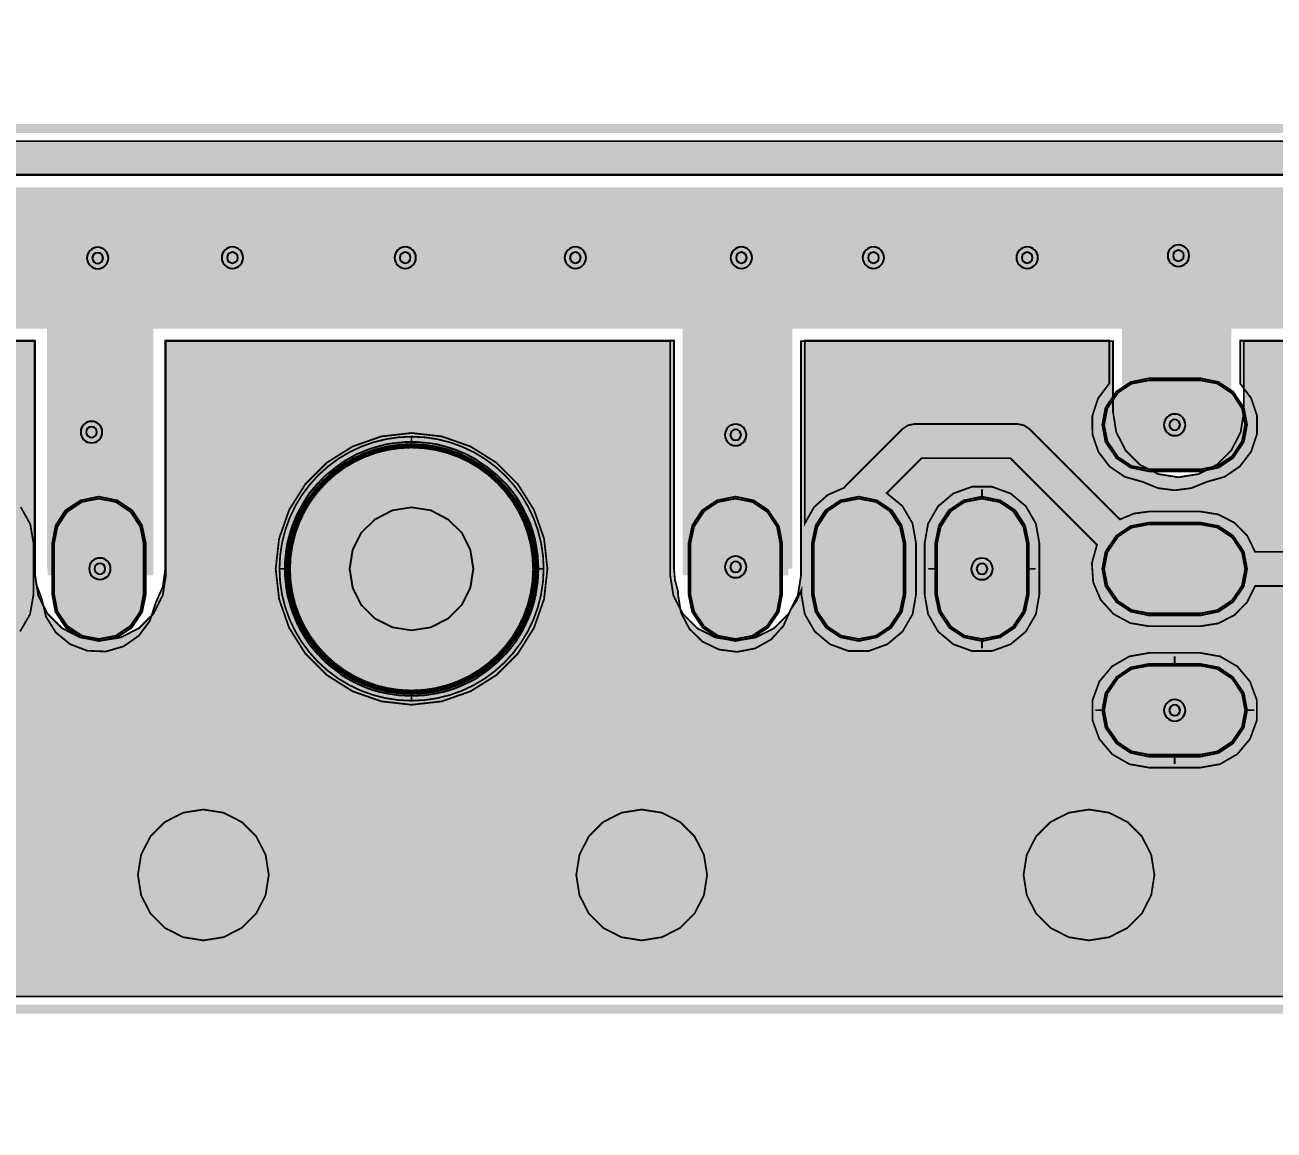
# Model space of a CAD drawing. Header units: millimetres. Extents: x -3 to 303, y -3 to 28.
# Drawn here: x 64.02 to 99.49, y -3.43 to 27.94 of the extents above; entities that cross this region are included whole.
import ezdxf

# ---------------------------------------------------------------- set-up
doc = ezdxf.new("R2010")
doc.units = ezdxf.units.MM
doc.header["$MEASUREMENT"] = 0
for name, color, linetype, true_color in [('Board-Outline-Layer', 7, 'Continuous', 0xff00ff), ('Bottom-Layer', 7, 'Continuous', 0x0000ff), ('Bottom-Paste-Mask-Layer', 7, 'Continuous', 0x800000), ('Bottom-Solder-Mask-Layer', 7, 'Continuous', 0xaa00ff), ('Document-Layer', 7, 'Continuous', 0xffffff), ('Hole-Layer', 7, 'Continuous', 0x222222), ('Mechanical-Layer', 7, 'Continuous', 0xf022f0), ('Multi-Layer', 7, 'Continuous', 0xc0c0c0), ('Top-Layer', 7, 'Continuous', 0xff0000), ('Top-Paste-Mask-Layer', 7, 'Continuous', 0x808080), ('Top-Solder-Mask-Layer', 7, 'Continuous', 0x800080)]:
    doc.layers.add(name, color=color, linetype=linetype, true_color=true_color)

msp = doc.modelspace()

# ---------------------------------------------------------------- hatches: boundary and pattern name
at = {"layer": 'Bottom-Layer'}
for points in [[(299.642, 24.642), (299.642, 17.719), (299.417, 18.168), (299.102, 18.558), (294.668, 22.993), (294.179, 23.367), (293.611, 23.603), (293, 23.683), (8.025, 23.683), (7.415, 23.603), (6.846, 23.367), (6.358, 22.993), (1.67, 18.304), (1.268, 17.767), (1.033, 17.138), (0.985, 16.469), (1.128, 15.813), (1.449, 15.224), (1.924, 14.749), (2.513, 14.428), (3.169, 14.285), (3.838, 14.333), (4.467, 14.567), (5.005, 14.97), (9.002, 18.967), (14.144, 18.967), (14.144, 12.319), (14.235, 11.745), (14.499, 11.227), (14.91, 10.816), (15.428, 10.552), (16.002, 10.461), (16.576, 10.552), (17.094, 10.816), (17.505, 11.227), (17.769, 11.745), (17.86, 12.319), (17.86, 18.967), (32.178, 18.967), (32.178, 12.319), (32.269, 11.745), (32.533, 11.227), (32.944, 10.816), (33.462, 10.552), (34.036, 10.461), (34.61, 10.552), (35.128, 10.816), (35.539, 11.227), (35.803, 11.745), (35.894, 12.319), (35.894, 18.967), (64.309, 18.967), (64.309, 12.319), (64.4, 11.745), (64.664, 11.227), (65.075, 10.816), (65.593, 10.552), (66.167, 10.461), (66.741, 10.552), (67.259, 10.816), (67.67, 11.227), (67.934, 11.745), (68.025, 12.319), (68.025, 18.967), (82.343, 18.967), (82.343, 12.319), (82.434, 11.745), (82.698, 11.227), (83.109, 10.816), (83.627, 10.552), (84.201, 10.461), (84.775, 10.552), (85.293, 10.816), (85.704, 11.227), (85.968, 11.745), (86.059, 12.319), (86.059, 18.967), (94.916, 18.967), (94.916, 16.96), (95.007, 16.386), (95.271, 15.868), (95.682, 15.457), (96.2, 15.193), (96.774, 15.102), (97.348, 15.193), (97.866, 15.457), (98.277, 15.868), (98.541, 16.386), (98.632, 16.96), (98.632, 18.967), (101.647, 18.967), (101.647, 16.96), (101.738, 16.386), (102.002, 15.868), (102.413, 15.457), (102.931, 15.193), (103.505, 15.102), (104.079, 15.193), (104.597, 15.457), (105.008, 15.868), (105.272, 16.386), (105.363, 16.96), (105.363, 18.967), (114.347, 18.967), (114.347, 12.319), (114.438, 11.745), (114.702, 11.227), (115.113, 10.816), (115.631, 10.552), (116.205, 10.461), (116.779, 10.552), (117.297, 10.816), (117.709, 11.227), (117.972, 11.745), (118.063, 12.319), (118.063, 18.967), (132.381, 18.967), (132.381, 12.319), (132.472, 11.745), (132.736, 11.227), (133.147, 10.816), (133.665, 10.552), (134.239, 10.461), (134.813, 10.552), (135.331, 10.816), (135.743, 11.227), (136.006, 11.745), (136.097, 12.319), (136.097, 18.967), (164.639, 18.967), (164.639, 12.319), (164.73, 11.745), (164.994, 11.227), (165.405, 10.816), (165.923, 10.552), (166.497, 10.461), (167.072, 10.552), (167.59, 10.816), (168.001, 11.227), (168.265, 11.745), (168.355, 12.319), (168.355, 18.967), (182.038, 18.967), (182.038, 12.319), (182.129, 11.745), (182.393, 11.227), (182.804, 10.816), (183.322, 10.552), (183.896, 10.461), (184.471, 10.552), (184.989, 10.816), (185.4, 11.227), (185.664, 11.745), (185.755, 12.319), (185.755, 18.967), (194.865, 18.967), (194.865, 16.833), (194.956, 16.259), (195.22, 15.741), (195.631, 15.33), (196.149, 15.066), (196.723, 14.975), (197.298, 15.066), (197.816, 15.33), (198.227, 15.741), (198.491, 16.259), (198.582, 16.833), (198.582, 18.967), (201.596, 18.967), (201.596, 16.891), (201.687, 16.317), (201.951, 15.799), (202.362, 15.388), (202.88, 15.124), (203.454, 15.033), (204.029, 15.124), (204.547, 15.388), (204.958, 15.799), (205.222, 16.317), (205.313, 16.891), (205.313, 18.967), (214.55, 18.967), (214.55, 12.319), (214.641, 11.745), (214.905, 11.227), (215.316, 10.816), (215.834, 10.552), (216.408, 10.461), (216.983, 10.552), (217.501, 10.816), (217.912, 11.227), (218.176, 11.745), (218.267, 12.319), (218.267, 18.967), (231.949, 18.967), (231.949, 12.319), (232.04, 11.745), (232.304, 11.227), (232.715, 10.816), (233.233, 10.552), (233.807, 10.461), (234.382, 10.552), (234.9, 10.816), (235.311, 11.227), (235.575, 11.745), (235.666, 12.319), (235.666, 18.967), (264.461, 18.967), (264.461, 12.319), (264.552, 11.745), (264.816, 11.227), (265.227, 10.816), (265.745, 10.552), (266.32, 10.461), (266.894, 10.552), (267.412, 10.816), (267.823, 11.227), (268.087, 11.745), (268.178, 12.319), (268.178, 18.967), (281.86, 18.967), (281.86, 12.319), (281.951, 11.745), (282.215, 11.227), (282.626, 10.816), (283.144, 10.552), (283.719, 10.461), (284.293, 10.552), (284.811, 10.816), (285.222, 11.227), (285.486, 11.745), (285.577, 12.319), (285.577, 18.967), (292.024, 18.967), (295.767, 15.224), (296.304, 14.822), (296.932, 14.587), (297.601, 14.539), (298.256, 14.681), (298.845, 15.001), (299.32, 15.475), (299.642, 16.063), (299.642, 0.358), (0.358, 0.358), (0.358, 24.642)], [(71.142, 12.5), (71.239, 11.642), (71.524, 10.826), (71.984, 10.095), (72.595, 9.484), (73.326, 9.024), (74.142, 8.739), (75, 8.642), (75.859, 8.739), (76.674, 9.024), (77.406, 9.484), (78.017, 10.095), (78.476, 10.826), (78.762, 11.642), (78.858, 12.5), (78.762, 13.359), (78.476, 14.174), (78.017, 14.906), (77.406, 15.516), (76.674, 15.976), (75.859, 16.261), (75, 16.358), (74.142, 16.261), (73.326, 15.976), (72.595, 15.516), (71.984, 14.906), (71.524, 14.174), (71.239, 13.359)], [(71.5, 12.5, 1), (78.5, 12.5, 1)], [(67.23, 3.81), (67.321, 3.236), (67.585, 2.718), (67.996, 2.307), (68.514, 2.043), (69.088, 1.952), (69.662, 2.043), (70.18, 2.307), (70.591, 2.718), (70.855, 3.236), (70.946, 3.81), (70.855, 4.384), (70.591, 4.902), (70.18, 5.313), (69.662, 5.577), (69.088, 5.668), (68.514, 5.577), (67.996, 5.313), (67.585, 4.902), (67.321, 4.384)], [(79.676, 3.81), (79.767, 3.236), (80.031, 2.718), (80.442, 2.307), (80.96, 2.043), (81.534, 1.952), (82.108, 2.043), (82.626, 2.307), (83.037, 2.718), (83.301, 3.236), (83.392, 3.81), (83.301, 4.384), (83.037, 4.902), (82.626, 5.313), (82.108, 5.577), (81.534, 5.668), (80.96, 5.577), (80.442, 5.313), (80.031, 4.902), (79.767, 4.384)], [(92.376, 3.81), (92.467, 3.236), (92.731, 2.718), (93.142, 2.307), (93.66, 2.043), (94.234, 1.952), (94.808, 2.043), (95.326, 2.307), (95.737, 2.718), (96.001, 3.236), (96.092, 3.81), (96.001, 4.384), (95.737, 4.902), (95.326, 5.313), (94.808, 5.577), (94.234, 5.668), (93.66, 5.577), (93.142, 5.313), (92.731, 4.902), (92.467, 4.384)]]:
    msp.add_hatch(color=256, dxfattribs=at).paths.add_polyline_path(points)
at = {"layer": 'Bottom-Paste-Mask-Layer'}
msp.add_hatch(color=256, dxfattribs=at).paths.add_polyline_path([(71.5, 12.5, 1), (78.5, 12.5, 1)])
at = {"layer": 'Bottom-Solder-Mask-Layer'}
msp.add_hatch(color=256, dxfattribs=at).paths.add_polyline_path([(71.399, 12.5, 1), (78.602, 12.5, 1)])
at = {"layer": 'Hole-Layer'}
msp.add_hatch(color=256, dxfattribs=at).paths.add_polyline_path([(74.998, 10.75), (74.457, 10.836), (73.969, 11.084), (73.582, 11.471), (73.333, 11.959), (73.248, 12.5), (73.333, 13.041), (73.582, 13.529), (73.969, 13.916), (74.457, 14.164), (74.998, 14.25), (75.003, 14.25), (75.543, 14.164), (76.031, 13.916), (76.418, 13.529), (76.667, 13.041), (76.753, 12.5), (76.667, 11.959), (76.418, 11.471), (76.031, 11.084), (75.543, 10.836), (75.003, 10.75)])
at = {"layer": 'Multi-Layer'}
for points in [[(71.5, 12.5, 1), (78.5, 12.5, 1)], [(71.5, 12.5, 1), (78.5, 12.5, 1)], [(71.5, 12.5, 1), (78.5, 12.5, 1)], [(67.588, 3.81, 1), (70.588, 3.81, 1)], [(80.034, 3.81, 1), (83.034, 3.81, 1)], [(92.734, 3.81, 1), (95.734, 3.81, 1)]]:
    msp.add_hatch(color=256, dxfattribs=at).paths.add_polyline_path(points)
at = {"layer": 'Top-Layer'}
for points in [[(299.642, 12.183), (299.642, 8.557), (299.442, 9.077), (299.079, 9.498), (298.594, 9.773), (298.045, 9.868), (296.585, 9.868), (296.029, 9.77), (295.539, 9.487), (295.175, 9.054), (294.982, 8.523), (294.982, 7.957), (295.175, 7.426), (295.539, 6.993), (296.029, 6.71), (296.585, 6.612), (298.045, 6.612), (298.594, 6.707), (299.079, 6.982), (299.442, 7.403), (299.642, 7.923), (299.642, 0.358), (0.358, 0.358), (0.358, 24.642), (299.642, 24.642), (299.642, 17.147), (299.514, 17.618), (299.291, 18.053), (298.983, 18.433), (294.412, 23.004), (293.924, 23.378), (293.355, 23.614), (292.744, 23.694), (8.016, 23.694), (7.406, 23.614), (6.837, 23.378), (6.349, 23.004), (1.603, 18.258), (1.2, 17.72), (0.966, 17.091), (0.918, 16.422), (1.061, 15.766), (1.382, 15.177), (1.857, 14.702), (2.446, 14.381), (3.102, 14.238), (3.771, 14.286), (4.4, 14.52), (4.937, 14.923), (8.993, 18.978), (14.15, 18.978), (14.15, 13.316), (14.027, 13.856), (13.731, 14.323), (13.295, 14.664), (12.771, 14.839), (11.138, 16.472), (10.981, 16.577), (10.795, 16.614), (8.001, 16.614), (7.815, 16.577), (7.658, 16.472), (4.983, 13.798), (4.519, 14.043), (4, 14.128), (2.54, 14.128), (1.983, 14.03), (1.493, 13.747), (1.13, 13.314), (0.937, 12.783), (0.937, 12.217), (1.13, 11.686), (1.493, 11.253), (1.983, 10.97), (2.54, 10.872), (4, 10.872), (4.502, 10.951), (4.954, 11.181), (5.314, 11.539), (5.546, 11.99), (5.628, 12.492), (5.552, 12.993), (8.202, 15.644), (10.594, 15.644), (11.64, 14.598), (11.243, 14.234), (10.985, 13.761), (10.896, 13.23), (10.896, 11.77), (10.994, 11.213), (11.277, 10.723), (11.71, 10.36), (12.241, 10.167), (12.807, 10.167), (13.338, 10.36), (13.771, 10.723), (14.054, 11.213), (14.152, 11.77), (14.152, 12.408), (14.223, 11.983), (14.39, 11.586), (14.533, 11.081), (14.829, 10.647), (15.248, 10.33), (15.746, 10.163), (16.271, 10.163), (16.768, 10.33), (17.187, 10.647), (17.483, 11.081), (17.626, 11.586), (17.805, 12.027), (17.866, 12.5), (17.866, 18.978), (32.338, 18.978), (32.338, 12.504), (32.366, 12.178), (32.452, 11.862), (32.452, 11.77), (32.535, 11.258), (32.775, 10.797), (33.147, 10.436), (33.614, 10.21), (34.129, 10.143), (34.639, 10.241), (35.092, 10.494), (35.442, 10.878), (35.654, 11.352), (35.826, 11.613), (35.953, 11.9), (35.953, 11.77), (36.051, 11.213), (36.334, 10.723), (36.767, 10.36), (37.298, 10.167), (37.864, 10.167), (38.395, 10.36), (38.828, 10.723), (39.111, 11.213), (39.209, 11.77), (39.209, 13.23), (39.15, 13.666), (38.976, 14.07), (38.7, 14.413), (38.342, 14.669), (39.444, 15.771), (60.124, 15.771), (61.5, 14.395), (61.234, 14.055), (61.067, 13.658), (61.01, 13.23), (61.01, 11.77), (61.108, 11.213), (61.391, 10.723), (61.824, 10.36), (62.355, 10.167), (62.921, 10.167), (63.452, 10.36), (63.885, 10.723), (64.168, 11.213), (64.266, 11.77), (64.266, 13.23), (64.173, 13.774), (63.903, 14.255), (63.488, 14.619), (62.975, 14.823), (62.423, 14.844), (60.668, 16.599), (60.511, 16.704), (60.325, 16.741), (39.243, 16.741), (39.057, 16.704), (38.9, 16.599), (37.238, 14.937), (37.183, 14.872), (37.141, 14.797), (36.678, 14.585), (36.303, 14.239), (36.054, 13.794), (36.054, 18.978), (64.293, 18.978), (64.293, 12.504), (64.345, 12.067), (64.498, 11.655), (64.62, 11.143), (64.898, 10.696), (65.305, 10.362), (65.796, 10.175), (66.322, 10.154), (66.827, 10.302), (67.258, 10.604), (67.571, 11.027), (67.732, 11.528), (67.938, 11.997), (68.009, 12.504), (68.009, 18.978), (82.452, 18.978), (82.452, 12.504), (82.48, 12.178), (82.566, 11.862), (82.566, 11.77), (82.649, 11.258), (82.889, 10.797), (83.261, 10.436), (83.729, 10.21), (84.243, 10.143), (84.753, 10.241), (85.206, 10.494), (85.556, 10.878), (85.768, 11.352), (85.941, 11.613), (86.067, 11.9), (86.067, 11.77), (86.165, 11.213), (86.448, 10.723), (86.881, 10.36), (87.412, 10.167), (87.978, 10.167), (88.509, 10.36), (88.942, 10.723), (89.225, 11.213), (89.323, 11.77), (89.323, 13.23), (89.223, 13.794), (88.933, 14.288), (88.489, 14.651), (89.482, 15.644), (92.001, 15.644), (94.46, 13.185), (94.317, 12.663), (94.353, 12.122), (94.565, 11.624), (94.928, 11.222), (95.403, 10.962), (95.937, 10.872), (97.397, 10.872), (97.905, 10.953), (98.362, 11.188), (98.723, 11.555), (98.951, 12.015), (101.224, 12.015), (101.453, 11.555), (101.814, 11.188), (102.271, 10.953), (102.778, 10.872), (104.238, 10.872), (104.76, 10.958), (105.226, 11.206), (105.589, 11.591), (105.809, 12.071), (105.863, 12.597), (105.747, 13.112), (108.278, 15.644), (110.924, 15.644), (111.932, 14.636), (111.502, 14.273), (111.221, 13.785), (111.124, 13.23), (111.124, 11.77), (111.222, 11.213), (111.505, 10.723), (111.938, 10.36), (112.469, 10.167), (113.035, 10.167), (113.566, 10.36), (113.999, 10.723), (114.282, 11.213), (114.38, 11.77), (114.38, 12.408), (114.451, 11.983), (114.619, 11.586), (114.761, 11.081), (115.057, 10.647), (115.476, 10.33), (115.974, 10.163), (116.499, 10.163), (116.996, 10.33), (117.415, 10.647), (117.711, 11.081), (117.854, 11.586), (118.033, 12.027), (118.094, 12.5), (118.094, 18.978), (132.387, 18.978), (132.387, 12.5), (132.448, 12.027), (132.628, 11.586), (132.77, 11.081), (133.066, 10.647), (133.485, 10.33), (133.983, 10.163), (134.508, 10.163), (135.005, 10.33), (135.424, 10.647), (135.72, 11.081), (135.863, 11.586), (136.042, 12.027), (136.103, 12.5), (136.103, 18.978), (164.639, 18.978), (164.639, 12.935), (164.588, 12.474), (164.652, 12.015), (164.828, 11.586), (164.969, 11.085), (165.26, 10.654), (165.673, 10.337), (166.164, 10.166), (166.685, 10.16), (167.181, 10.317), (167.601, 10.623), (167.904, 11.046), (168.058, 11.543), (168.28, 12.026), (168.355, 12.552), (168.355, 18.978), (182.041, 18.978), (182.041, 12.5), (182.102, 12.027), (182.282, 11.586), (182.424, 11.081), (182.72, 10.647), (183.139, 10.33), (183.637, 10.163), (184.162, 10.163), (184.66, 10.33), (185.078, 10.647), (185.374, 11.081), (185.517, 11.586), (185.696, 12.027), (185.758, 12.5), (185.758, 18.978), (194.852, 18.978), (194.852, 17.764), (194.537, 17.345), (194.372, 16.848), (194.374, 16.324), (194.542, 15.827), (194.858, 15.41), (195.291, 15.115), (195.796, 14.972), (196.237, 14.793), (196.71, 14.732), (197.182, 14.793), (197.624, 14.972), (198.128, 15.115), (198.561, 15.41), (198.878, 15.827), (199.046, 16.324), (199.048, 16.848), (198.882, 17.345), (198.568, 17.764), (198.568, 18.978), (201.569, 18.978), (201.569, 17.876), (201.224, 17.51), (201.007, 17.056), (200.939, 16.558), (201.027, 16.063), (201.261, 15.618), (201.62, 15.265), (202.07, 15.04), (202.567, 14.962), (202.826, 14.962), (203.427, 14.862), (204.028, 14.962), (204.544, 15.046), (205.007, 15.29), (205.368, 15.667), (205.592, 16.14), (205.654, 16.659), (205.548, 17.171), (205.285, 17.623), (205.285, 18.978), (214.448, 18.978), (214.448, 12.5), (214.509, 12.027), (214.688, 11.586), (214.831, 11.081), (215.127, 10.647), (215.546, 10.33), (216.043, 10.163), (216.568, 10.163), (217.066, 10.33), (217.485, 10.647), (217.781, 11.081), (217.924, 11.586), (218.103, 12.027), (218.164, 12.5), (218.164, 18.978), (231.901, 18.978), (231.901, 12.5), (231.962, 12.027), (232.142, 11.586), (232.285, 11.081), (232.581, 10.647), (232.999, 10.33), (233.497, 10.163), (234.022, 10.163), (234.52, 10.33), (234.938, 10.647), (235.234, 11.081), (235.377, 11.586), (235.556, 12.027), (235.618, 12.5), (235.618, 18.978), (264.435, 18.978), (264.435, 12.5), (264.496, 12.027), (264.675, 11.586), (264.818, 11.081), (265.114, 10.647), (265.533, 10.33), (266.03, 10.163), (266.555, 10.163), (267.053, 10.33), (267.472, 10.647), (267.768, 11.081), (267.911, 11.586), (268.09, 12.027), (268.151, 12.5), (268.151, 18.978), (281.888, 18.978), (281.888, 12.5), (281.95, 12.027), (282.129, 11.586), (282.272, 11.081), (282.568, 10.647), (282.986, 10.33), (283.484, 10.163), (284.009, 10.163), (284.507, 10.33), (284.925, 10.647), (285.222, 11.081), (285.364, 11.586), (285.544, 12.027), (285.605, 12.5), (285.605, 18.978), (291.768, 18.978), (295.648, 15.098), (296.162, 14.708), (296.762, 14.473), (297.403, 14.409), (298.038, 14.52), (298.619, 14.8), (299.102, 15.226), (299.452, 15.767), (299.642, 16.383), (299.642, 12.817), (299.442, 13.337), (299.079, 13.758), (298.594, 14.033), (298.045, 14.128), (296.585, 14.128), (296.255, 14.094), (295.938, 13.994), (293.46, 16.472), (293.302, 16.577), (293.117, 16.614), (289.307, 16.614), (289.121, 16.577), (288.964, 16.472), (287.324, 14.832), (286.794, 14.638), (286.363, 14.274), (286.082, 13.786), (285.984, 13.23), (285.984, 11.77), (286.082, 11.213), (286.365, 10.723), (286.798, 10.36), (287.329, 10.167), (287.895, 10.167), (288.426, 10.36), (288.859, 10.723), (289.142, 11.213), (289.24, 11.77), (289.24, 13.23), (289.148, 13.769), (288.883, 14.247), (288.475, 14.611), (289.508, 15.644), (292.916, 15.644), (295.202, 13.358), (295.008, 12.905), (294.96, 12.415), (295.059, 11.932), (295.299, 11.502), (295.656, 11.163), (296.099, 10.946), (296.585, 10.872), (298.045, 10.872), (298.594, 10.967), (299.079, 11.242), (299.442, 11.663)], [(86.168, 18.978), (94.81, 18.978), (94.81, 17.764), (94.495, 17.345), (94.33, 16.848), (94.331, 16.324), (94.499, 15.827), (94.816, 15.41), (95.249, 15.115), (95.753, 14.972), (96.195, 14.793), (96.668, 14.732), (97.14, 14.793), (97.582, 14.972), (98.086, 15.115), (98.519, 15.41), (98.836, 15.827), (99.004, 16.324), (99.005, 16.848), (98.84, 17.345), (98.526, 17.764), (98.526, 18.978), (101.774, 18.978), (101.774, 17.871), (101.431, 17.504), (101.217, 17.05), (101.151, 16.553), (101.24, 16.059), (101.475, 15.615), (101.834, 15.264), (102.283, 15.039), (102.779, 14.962), (103.012, 14.962), (103.422, 14.867), (103.843, 14.867), (104.252, 14.962), (104.767, 15.05), (105.228, 15.297), (105.587, 15.677), (105.806, 16.151), (105.865, 16.67), (105.756, 17.181), (105.49, 17.631), (105.49, 18.978), (114.378, 18.978), (114.378, 13.316), (114.267, 13.826), (114, 14.275), (113.605, 14.617), (113.122, 14.816), (113.109, 14.831), (113.095, 14.845), (111.468, 16.472), (111.311, 16.577), (111.125, 16.614), (108.077, 16.614), (107.892, 16.577), (107.734, 16.472), (105.127, 13.864), (104.702, 14.061), (104.238, 14.128), (102.778, 14.128), (102.271, 14.047), (101.814, 13.812), (101.453, 13.446), (101.224, 12.985), (98.951, 12.985), (98.723, 13.446), (98.362, 13.812), (97.905, 14.047), (97.397, 14.128), (95.937, 14.128), (95.51, 14.071), (95.113, 13.904), (92.545, 16.472), (92.388, 16.577), (92.202, 16.614), (89.281, 16.614), (89.096, 16.577), (88.938, 16.472), (87.352, 14.886), (87.318, 14.848), (87.288, 14.806), (86.811, 14.597), (86.424, 14.248), (86.168, 13.794)], [(95.938, 15.32), (95.452, 15.417), (95.04, 15.692), (94.764, 16.104), (94.668, 16.59), (94.764, 17.076), (95.04, 17.488), (95.452, 17.763), (95.938, 17.86), (97.398, 17.86), (97.884, 17.763), (98.296, 17.488), (98.571, 17.076), (98.668, 16.59), (98.571, 16.104), (98.296, 15.692), (97.884, 15.417), (97.398, 15.32)], [(71.142, 12.5), (71.239, 11.642), (71.524, 10.826), (71.984, 10.095), (72.595, 9.484), (73.326, 9.024), (74.142, 8.739), (75, 8.642), (75.859, 8.739), (76.674, 9.024), (77.406, 9.484), (78.017, 10.095), (78.476, 10.826), (78.762, 11.642), (78.858, 12.5), (78.762, 13.359), (78.476, 14.174), (78.017, 14.906), (77.406, 15.516), (76.674, 15.976), (75.859, 16.261), (75, 16.358), (74.142, 16.261), (73.326, 15.976), (72.595, 15.516), (71.984, 14.906), (71.524, 14.174), (71.239, 13.359)], [(71.5, 12.5, 1), (78.5, 12.5, 1)], [(89.568, 13.23), (89.568, 11.77), (89.666, 11.213), (89.949, 10.723), (90.382, 10.36), (90.913, 10.167), (91.479, 10.167), (92.01, 10.36), (92.443, 10.723), (92.726, 11.213), (92.824, 11.77), (92.824, 13.23), (92.726, 13.787), (92.443, 14.277), (92.01, 14.64), (91.479, 14.833), (90.913, 14.833), (90.382, 14.64), (89.949, 14.277), (89.666, 13.787)], [(67.392, 11.77), (67.295, 11.284), (67.02, 10.872), (66.608, 10.597), (66.122, 10.5), (65.636, 10.597), (65.224, 10.872), (64.949, 11.284), (64.852, 11.77), (64.852, 13.23), (64.949, 13.716), (65.224, 14.128), (65.636, 14.403), (66.122, 14.5), (66.608, 14.403), (67.02, 14.128), (67.295, 13.716), (67.392, 13.23)], [(85.464, 11.77), (85.367, 11.284), (85.092, 10.872), (84.68, 10.597), (84.194, 10.5), (83.708, 10.597), (83.296, 10.872), (83.021, 11.284), (82.924, 11.77), (82.924, 13.23), (83.021, 13.716), (83.296, 14.128), (83.708, 14.403), (84.194, 14.5), (84.68, 14.403), (85.092, 14.128), (85.367, 13.716), (85.464, 13.23)], [(88.965, 11.77), (88.868, 11.284), (88.593, 10.872), (88.181, 10.597), (87.695, 10.5), (87.209, 10.597), (86.797, 10.872), (86.522, 11.284), (86.425, 11.77), (86.425, 13.23), (86.522, 13.716), (86.797, 14.128), (87.209, 14.403), (87.695, 14.5), (88.181, 14.403), (88.593, 14.128), (88.868, 13.716), (88.965, 13.23)], [(92.466, 11.77), (92.369, 11.284), (92.094, 10.872), (91.682, 10.597), (91.196, 10.5), (90.71, 10.597), (90.298, 10.872), (90.023, 11.284), (89.926, 11.77), (89.926, 13.23), (90.023, 13.716), (90.298, 14.128), (90.71, 14.403), (91.196, 14.5), (91.682, 14.403), (92.094, 14.128), (92.369, 13.716), (92.466, 13.23)], [(95.937, 11.23), (95.451, 11.327), (95.039, 11.602), (94.764, 12.014), (94.667, 12.5), (94.764, 12.986), (95.039, 13.398), (95.451, 13.673), (95.937, 13.77), (97.397, 13.77), (97.883, 13.673), (98.295, 13.398), (98.571, 12.986), (98.667, 12.5), (98.571, 12.014), (98.295, 11.602), (97.883, 11.327), (97.397, 11.23)], [(97.397, 10.114), (95.937, 10.114), (95.38, 10.016), (94.891, 9.733), (94.527, 9.3), (94.334, 8.769), (94.334, 8.203), (94.527, 7.672), (94.891, 7.239), (95.38, 6.956), (95.937, 6.858), (97.397, 6.858), (97.954, 6.956), (98.444, 7.239), (98.807, 7.672), (99.001, 8.203), (99.001, 8.769), (98.807, 9.3), (98.444, 9.733), (97.954, 10.016)], [(95.937, 7.216), (95.451, 7.313), (95.039, 7.588), (94.764, 8), (94.667, 8.486), (94.764, 8.972), (95.039, 9.384), (95.451, 9.659), (95.937, 9.756), (97.397, 9.756), (97.883, 9.659), (98.295, 9.384), (98.571, 8.972), (98.667, 8.486), (98.571, 8), (98.295, 7.588), (97.883, 7.313), (97.397, 7.216)], [(67.23, 3.81), (67.321, 3.236), (67.585, 2.718), (67.996, 2.307), (68.514, 2.043), (69.088, 1.952), (69.662, 2.043), (70.18, 2.307), (70.591, 2.718), (70.855, 3.236), (70.946, 3.81), (70.855, 4.384), (70.591, 4.902), (70.18, 5.313), (69.662, 5.577), (69.088, 5.668), (68.514, 5.577), (67.996, 5.313), (67.585, 4.902), (67.321, 4.384)], [(79.676, 3.81), (79.767, 3.236), (80.031, 2.718), (80.442, 2.307), (80.96, 2.043), (81.534, 1.952), (82.108, 2.043), (82.626, 2.307), (83.037, 2.718), (83.301, 3.236), (83.392, 3.81), (83.301, 4.384), (83.037, 4.902), (82.626, 5.313), (82.108, 5.577), (81.534, 5.668), (80.96, 5.577), (80.442, 5.313), (80.031, 4.902), (79.767, 4.384)], [(92.376, 3.81), (92.467, 3.236), (92.731, 2.718), (93.142, 2.307), (93.66, 2.043), (94.234, 1.952), (94.808, 2.043), (95.326, 2.307), (95.737, 2.718), (96.001, 3.236), (96.092, 3.81), (96.001, 4.384), (95.737, 4.902), (95.326, 5.313), (94.808, 5.577), (94.234, 5.668), (93.66, 5.577), (93.142, 5.313), (92.731, 4.902), (92.467, 4.384)]]:
    msp.add_hatch(color=256, dxfattribs=at).paths.add_polyline_path(points)
at = {"layer": 'Top-Paste-Mask-Layer'}
for points in [[(95.938, 15.32), (95.452, 15.417), (95.04, 15.692), (94.764, 16.104), (94.668, 16.59), (94.764, 17.076), (95.04, 17.488), (95.452, 17.763), (95.938, 17.86), (97.398, 17.86), (97.884, 17.763), (98.296, 17.488), (98.571, 17.076), (98.668, 16.59), (98.571, 16.104), (98.296, 15.692), (97.884, 15.417), (97.398, 15.32)], [(71.5, 12.5, 1), (78.5, 12.5, 1)], [(67.392, 11.77), (67.295, 11.284), (67.02, 10.872), (66.608, 10.597), (66.122, 10.5), (65.636, 10.597), (65.224, 10.872), (64.949, 11.284), (64.852, 11.77), (64.852, 13.23), (64.949, 13.716), (65.224, 14.128), (65.636, 14.403), (66.122, 14.5), (66.608, 14.403), (67.02, 14.128), (67.295, 13.716), (67.392, 13.23)], [(85.464, 11.77), (85.367, 11.284), (85.092, 10.872), (84.68, 10.597), (84.194, 10.5), (83.708, 10.597), (83.296, 10.872), (83.021, 11.284), (82.924, 11.77), (82.924, 13.23), (83.021, 13.716), (83.296, 14.128), (83.708, 14.403), (84.194, 14.5), (84.68, 14.403), (85.092, 14.128), (85.367, 13.716), (85.464, 13.23)], [(88.965, 11.77), (88.868, 11.284), (88.593, 10.872), (88.181, 10.597), (87.695, 10.5), (87.209, 10.597), (86.797, 10.872), (86.522, 11.284), (86.425, 11.77), (86.425, 13.23), (86.522, 13.716), (86.797, 14.128), (87.209, 14.403), (87.695, 14.5), (88.181, 14.403), (88.593, 14.128), (88.868, 13.716), (88.965, 13.23)], [(92.466, 11.77), (92.369, 11.284), (92.094, 10.872), (91.682, 10.597), (91.196, 10.5), (90.71, 10.597), (90.298, 10.872), (90.023, 11.284), (89.926, 11.77), (89.926, 13.23), (90.023, 13.716), (90.298, 14.128), (90.71, 14.403), (91.196, 14.5), (91.682, 14.403), (92.094, 14.128), (92.369, 13.716), (92.466, 13.23)], [(95.937, 11.23), (95.451, 11.327), (95.039, 11.602), (94.764, 12.014), (94.667, 12.5), (94.764, 12.986), (95.039, 13.398), (95.451, 13.673), (95.937, 13.77), (97.397, 13.77), (97.883, 13.673), (98.295, 13.398), (98.571, 12.986), (98.667, 12.5), (98.571, 12.014), (98.295, 11.602), (97.883, 11.327), (97.397, 11.23)], [(95.937, 7.216), (95.451, 7.313), (95.039, 7.588), (94.764, 8), (94.667, 8.486), (94.764, 8.972), (95.039, 9.384), (95.451, 9.659), (95.937, 9.756), (97.397, 9.756), (97.883, 9.659), (98.295, 9.384), (98.571, 8.972), (98.667, 8.486), (98.571, 8), (98.295, 7.588), (97.883, 7.313), (97.397, 7.216)]]:
    msp.add_hatch(color=256, dxfattribs=at).paths.add_polyline_path(points)
at = {"layer": 'Top-Solder-Mask-Layer'}
for points in [[(95.938, 15.269), (95.432, 15.37), (95.004, 15.656), (94.717, 16.085), (94.617, 16.59), (94.717, 17.095), (95.004, 17.524), (95.432, 17.81), (95.938, 17.911), (97.398, 17.911), (97.903, 17.81), (98.332, 17.524), (98.618, 17.095), (98.718, 16.59), (98.618, 16.085), (98.332, 15.656), (97.903, 15.37), (97.398, 15.269)], [(71.399, 12.5, 1), (78.602, 12.5, 1)], [(67.443, 11.77), (67.342, 11.265), (67.056, 10.836), (66.628, 10.55), (66.122, 10.449), (65.617, 10.55), (65.188, 10.836), (64.902, 11.265), (64.801, 11.77), (64.801, 13.23), (64.902, 13.735), (65.188, 14.164), (65.617, 14.45), (66.122, 14.551), (66.628, 14.45), (67.056, 14.164), (67.342, 13.735), (67.443, 13.23)], [(85.515, 11.77), (85.414, 11.265), (85.128, 10.836), (84.7, 10.55), (84.194, 10.449), (83.689, 10.55), (83.26, 10.836), (82.974, 11.265), (82.873, 11.77), (82.873, 13.23), (82.974, 13.735), (83.26, 14.164), (83.689, 14.45), (84.194, 14.551), (84.7, 14.45), (85.128, 14.164), (85.414, 13.735), (85.515, 13.23)], [(89.016, 11.77), (88.915, 11.265), (88.629, 10.836), (88.201, 10.55), (87.695, 10.449), (87.19, 10.55), (86.761, 10.836), (86.475, 11.265), (86.374, 11.77), (86.374, 13.23), (86.475, 13.735), (86.761, 14.164), (87.19, 14.45), (87.695, 14.551), (88.201, 14.45), (88.629, 14.164), (88.915, 13.735), (89.016, 13.23)], [(92.517, 11.77), (92.416, 11.265), (92.13, 10.836), (91.702, 10.55), (91.196, 10.449), (90.691, 10.55), (90.262, 10.836), (89.976, 11.265), (89.875, 11.77), (89.875, 13.23), (89.976, 13.735), (90.262, 14.164), (90.691, 14.45), (91.196, 14.551), (91.702, 14.45), (92.13, 14.164), (92.416, 13.735), (92.517, 13.23)], [(95.937, 11.179), (95.432, 11.28), (95.003, 11.566), (94.717, 11.995), (94.616, 12.5), (94.717, 13.005), (95.003, 13.434), (95.432, 13.72), (95.937, 13.821), (97.397, 13.821), (97.903, 13.72), (98.331, 13.434), (98.617, 13.005), (98.718, 12.5), (98.617, 11.995), (98.331, 11.566), (97.903, 11.28), (97.397, 11.179)], [(95.937, 7.165), (95.432, 7.266), (95.003, 7.552), (94.717, 7.981), (94.616, 8.486), (94.717, 8.991), (95.003, 9.42), (95.432, 9.706), (95.937, 9.807), (97.397, 9.807), (97.903, 9.706), (98.331, 9.42), (98.617, 8.991), (98.718, 8.486), (98.617, 7.981), (98.331, 7.552), (97.903, 7.266), (97.397, 7.165)]]:
    msp.add_hatch(color=256, dxfattribs=at).paths.add_polyline_path(points)

# ---------------------------------------------------------------- linework, layer by layer
at = {"layer": 'Board-Outline-Layer', "const_width": 0.254}
msp.add_lwpolyline([(0, 0), (0, 25), (300.001, 25), (300.001, 0)], close=True, dxfattribs=at)
at = {"layer": 'Bottom-Layer'}
for points, const_width in [([(-1.778, -2.54), (-1.778, 26.797), (301.88, 26.797), (301.88, -2.54)], 0.00508), ([(71.142, 12.5), (71.239, 11.642), (71.524, 10.826), (71.984, 10.095), (72.595, 9.484), (73.326, 9.024), (74.142, 8.739), (75, 8.642), (75.859, 8.739), (76.674, 9.024), (77.406, 9.484), (78.017, 10.095), (78.476, 10.826), (78.762, 11.642), (78.858, 12.5), (78.762, 13.359), (78.476, 14.174), (78.017, 14.906), (77.406, 15.516), (76.674, 15.976), (75.859, 16.261), (75, 16.358), (74.142, 16.261), (73.326, 15.976), (72.595, 15.516), (71.984, 14.906), (71.524, 14.174), (71.239, 13.359)], 0.0508), ([(67.23, 3.81), (67.321, 3.236), (67.585, 2.718), (67.996, 2.307), (68.514, 2.043), (69.088, 1.952), (69.662, 2.043), (70.18, 2.307), (70.591, 2.718), (70.855, 3.236), (70.946, 3.81), (70.855, 4.384), (70.591, 4.902), (70.18, 5.313), (69.662, 5.577), (69.088, 5.668), (68.514, 5.577), (67.996, 5.313), (67.585, 4.902), (67.321, 4.384)], 0.0508), ([(79.676, 3.81), (79.767, 3.236), (80.031, 2.718), (80.442, 2.307), (80.96, 2.043), (81.534, 1.952), (82.108, 2.043), (82.626, 2.307), (83.037, 2.718), (83.301, 3.236), (83.392, 3.81), (83.301, 4.384), (83.037, 4.902), (82.626, 5.313), (82.108, 5.577), (81.534, 5.668), (80.96, 5.577), (80.442, 5.313), (80.031, 4.902), (79.767, 4.384)], 0.0508), ([(92.376, 3.81), (92.467, 3.236), (92.731, 2.718), (93.142, 2.307), (93.66, 2.043), (94.234, 1.952), (94.808, 2.043), (95.326, 2.307), (95.737, 2.718), (96.001, 3.236), (96.092, 3.81), (96.001, 4.384), (95.737, 4.902), (95.326, 5.313), (94.808, 5.577), (94.234, 5.668), (93.66, 5.577), (93.142, 5.313), (92.731, 4.902), (92.467, 4.384)], 0.0508)]:
    msp.add_lwpolyline(points, close=True, dxfattribs=dict(at, const_width=const_width))
for points, const_width in [([(299.642, 0.358), (0.358, 0.358), (0.358, 24.642), (299.642, 24.642)], 0.0508), ([(293, 23.683), (8.025, 23.683)], 0.0508), ([(57.975, 21.325), (66.089, 21.325)], 4), ([(66.089, 21.325), (96.774, 21.325)], 4), ([(96.774, 21.325), (103.505, 21.325)], 4), ([(96.774, 21.394), (96.774, 21.325)], 3), ([(96.774, 21.325), (96.774, 16.96)], 3), ([(66.167, 20.32), (66.167, 12.319)], 3), ([(84.201, 20.32), (84.201, 16.304)], 3), ([(35.894, 18.967), (64.309, 18.967), (64.309, 12.319), (64.4, 11.745), (64.664, 11.227), (65.075, 10.816), (65.593, 10.552), (66.167, 10.461), (66.741, 10.552), (67.259, 10.816), (67.67, 11.227), (67.934, 11.745), (68.025, 12.319), (68.025, 18.967), (82.343, 18.967), (82.343, 12.319), (82.434, 11.745), (82.698, 11.227), (83.109, 10.816), (83.627, 10.552), (84.201, 10.461), (84.775, 10.552), (85.293, 10.816), (85.704, 11.227), (85.968, 11.745), (86.059, 12.319), (86.059, 18.967), (94.916, 18.967), (94.916, 16.96), (95.007, 16.386), (95.271, 15.868), (95.682, 15.457), (96.2, 15.193), (96.774, 15.102), (97.348, 15.193), (97.866, 15.457), (98.277, 15.868), (98.541, 16.386), (98.632, 16.96), (98.632, 18.967), (101.647, 18.967)], 0.0508), ([(84.201, 16.304), (84.201, 12.319)], 3), ([(75, 15.997), (75, 16.257)], 0.0508), ([(71.503, 12.5), (71.244, 12.5)], 0.0508), ([(78.498, 12.5), (78.757, 12.5)], 0.0508), ([(75, 9.003), (75, 8.743)], 0.0508)]:
    msp.add_lwpolyline(points, dxfattribs=dict(at, const_width=const_width))
msp.add_lwpolyline([(71.5, 12.5, 1), (78.5, 12.5), (78.5, 12.5, 1), (71.5, 12.5)], format="xyb", dxfattribs=at)
at = {"layer": 'Bottom-Paste-Mask-Layer'}
msp.add_lwpolyline([(71.5, 12.5, 1), (78.5, 12.5), (78.5, 12.5, 1), (71.5, 12.5)], format="xyb", dxfattribs=at)
at = {"layer": 'Bottom-Solder-Mask-Layer'}
msp.add_lwpolyline([(71.399, 12.5, 1), (78.602, 12.5, 1)], format="xyb", close=True, dxfattribs=at)
at = {"layer": 'Document-Layer', "const_width": 0.15}
msp.add_lwpolyline([(78.5, 12.5, 0.999), (71.5, 12.496, 0.999), (78.5, 12.491)], format="xyb", dxfattribs=at)
msp.add_lwpolyline([(78.5, 12.5, 0.999), (71.5, 12.496, 0.999), (78.5, 12.491)], format="xyb", dxfattribs=at)
at = {"layer": 'Hole-Layer'}
for points in [[(65.936, 21.325, 1), (66.241, 21.325, 1)], [(69.762, 21.336, 1), (70.067, 21.336, 1)], [(74.669, 21.336, 1), (74.974, 21.336, 1)], [(79.498, 21.336, 1), (79.803, 21.336, 1)], [(84.212, 21.336, 1), (84.517, 21.336, 1)], [(87.96, 21.336, 1), (88.265, 21.336, 1)], [(92.326, 21.336, 1), (92.631, 21.336, 1)], [(96.622, 21.394, 1), (96.927, 21.394, 1)], [(96.515, 16.59, 1), (96.82, 16.59, 1)], [(65.761, 16.383, 1), (66.066, 16.383, 1)], [(84.049, 16.304, 1), (84.354, 16.304, 1)], [(65.998, 12.504, 1), (66.303, 12.504, 1)], [(84.049, 12.556, 1), (84.354, 12.556, 1)], [(91.044, 12.5, 1), (91.349, 12.5, 1)], [(96.515, 8.486, 1), (96.82, 8.486, 1)]]:
    msp.add_lwpolyline(points, format="xyb", close=True, dxfattribs=at)
msp.add_lwpolyline([(74.998, 10.75), (74.457, 10.836), (73.969, 11.084), (73.582, 11.471), (73.333, 11.959), (73.248, 12.5), (73.333, 13.041), (73.582, 13.529), (73.969, 13.916), (74.457, 14.164), (74.998, 14.25), (75.003, 14.25), (75.543, 14.164), (76.031, 13.916), (76.418, 13.529), (76.667, 13.041), (76.753, 12.5), (76.667, 11.959), (76.418, 11.471), (76.031, 11.084), (75.543, 10.836), (75.003, 10.75)], close=True, dxfattribs=at)
at = {"layer": 'Mechanical-Layer', "const_width": 0.05}
msp.add_lwpolyline([(78.75, 12.5, 0.999), (71.25, 12.516, 0.999), (78.75, 12.491)], format="xyb", dxfattribs=at)
msp.add_lwpolyline([(78.75, 12.5, 0.999), (71.25, 12.516, 0.999), (78.75, 12.491)], format="xyb", dxfattribs=at)
at = {"layer": 'Multi-Layer'}
for points in [[(69.609, 21.336, 1), (70.219, 21.336), (70.219, 21.336, 1), (69.609, 21.336)], [(74.516, 21.336, 1), (75.126, 21.336), (75.126, 21.336, 1), (74.516, 21.336)], [(79.346, 21.336, 1), (79.956, 21.336), (79.956, 21.336, 1), (79.346, 21.336)], [(84.06, 21.336, 1), (84.67, 21.336), (84.67, 21.336, 1), (84.06, 21.336)], [(87.808, 21.336, 1), (88.418, 21.336), (88.418, 21.336, 1), (87.808, 21.336)], [(92.174, 21.336, 1), (92.784, 21.336), (92.784, 21.336, 1), (92.174, 21.336)], [(96.469, 21.394, 1), (97.079, 21.394), (97.079, 21.394, 1), (96.469, 21.394)], [(65.784, 21.325, 1), (66.394, 21.325), (66.394, 21.325, 1), (65.784, 21.325)], [(65.608, 16.383, 1), (66.218, 16.383), (66.218, 16.383, 1), (65.608, 16.383)], [(96.363, 16.59, 1), (96.973, 16.59), (96.973, 16.59, 1), (96.363, 16.59)], [(83.896, 16.304, 1), (84.506, 16.304), (84.506, 16.304, 1), (83.896, 16.304)], [(71.5, 12.5, 1), (78.5, 12.5), (78.5, 12.5, 1), (71.5, 12.5)], [(71.5, 12.5, 1), (78.5, 12.5), (78.5, 12.5, 1), (71.5, 12.5)], [(71.5, 12.5, 1), (78.5, 12.5), (78.5, 12.5, 1), (71.5, 12.5)], [(65.846, 12.504, 1), (66.456, 12.504), (66.456, 12.504, 1), (65.846, 12.504)], [(83.896, 12.556, 1), (84.506, 12.556), (84.506, 12.556, 1), (83.896, 12.556)], [(90.891, 12.5, 1), (91.501, 12.5), (91.501, 12.5, 1), (90.891, 12.5)], [(96.362, 8.486, 1), (96.972, 8.486), (96.972, 8.486, 1), (96.362, 8.486)]]:
    msp.add_lwpolyline(points, format="xyb", dxfattribs=at)
at = {"layer": 'Multi-Layer', "const_width": 0.645}
for points in [[(67.588, 3.81, 1), (70.588, 3.81), (70.588, 3.81, 1), (67.588, 3.81)], [(80.034, 3.81, 1), (83.034, 3.81), (83.034, 3.81, 1), (80.034, 3.81)], [(92.734, 3.81, 1), (95.734, 3.81), (95.734, 3.81, 1), (92.734, 3.81)]]:
    msp.add_lwpolyline(points, format="xyb", dxfattribs=at)
at = {"layer": 'Top-Layer'}
for points, const_width in [([(-2.921, -3.429), (-2.921, 27.94), (302.896, 27.94), (302.896, -3.429)], 0.00508), ([(71.142, 12.5), (71.239, 11.642), (71.524, 10.826), (71.984, 10.095), (72.595, 9.484), (73.326, 9.024), (74.142, 8.739), (75, 8.642), (75.859, 8.739), (76.674, 9.024), (77.406, 9.484), (78.017, 10.095), (78.476, 10.826), (78.762, 11.642), (78.858, 12.5), (78.762, 13.359), (78.476, 14.174), (78.017, 14.906), (77.406, 15.516), (76.674, 15.976), (75.859, 16.261), (75, 16.358), (74.142, 16.261), (73.326, 15.976), (72.595, 15.516), (71.984, 14.906), (71.524, 14.174), (71.239, 13.359)], 0.0508), ([(89.568, 13.23), (89.568, 11.77), (89.666, 11.213), (89.949, 10.723), (90.382, 10.36), (90.913, 10.167), (91.479, 10.167), (92.01, 10.36), (92.443, 10.723), (92.726, 11.213), (92.824, 11.77), (92.824, 13.23), (92.726, 13.787), (92.443, 14.277), (92.01, 14.64), (91.479, 14.833), (90.913, 14.833), (90.382, 14.64), (89.949, 14.277), (89.666, 13.787)], 0.0508), ([(97.397, 10.114), (95.937, 10.114), (95.38, 10.016), (94.891, 9.733), (94.527, 9.3), (94.334, 8.769), (94.334, 8.203), (94.527, 7.672), (94.891, 7.239), (95.38, 6.956), (95.937, 6.858), (97.397, 6.858), (97.954, 6.956), (98.444, 7.239), (98.807, 7.672), (99.001, 8.203), (99.001, 8.769), (98.807, 9.3), (98.444, 9.733), (97.954, 10.016)], 0.0508), ([(67.23, 3.81), (67.321, 3.236), (67.585, 2.718), (67.996, 2.307), (68.514, 2.043), (69.088, 1.952), (69.662, 2.043), (70.18, 2.307), (70.591, 2.718), (70.855, 3.236), (70.946, 3.81), (70.855, 4.384), (70.591, 4.902), (70.18, 5.313), (69.662, 5.577), (69.088, 5.668), (68.514, 5.577), (67.996, 5.313), (67.585, 4.902), (67.321, 4.384)], 0.0508), ([(79.676, 3.81), (79.767, 3.236), (80.031, 2.718), (80.442, 2.307), (80.96, 2.043), (81.534, 1.952), (82.108, 2.043), (82.626, 2.307), (83.037, 2.718), (83.301, 3.236), (83.392, 3.81), (83.301, 4.384), (83.037, 4.902), (82.626, 5.313), (82.108, 5.577), (81.534, 5.668), (80.96, 5.577), (80.442, 5.313), (80.031, 4.902), (79.767, 4.384)], 0.0508), ([(92.376, 3.81), (92.467, 3.236), (92.731, 2.718), (93.142, 2.307), (93.66, 2.043), (94.234, 1.952), (94.808, 2.043), (95.326, 2.307), (95.737, 2.718), (96.001, 3.236), (96.092, 3.81), (96.001, 4.384), (95.737, 4.902), (95.326, 5.313), (94.808, 5.577), (94.234, 5.668), (93.66, 5.577), (93.142, 5.313), (92.731, 4.902), (92.467, 4.384)], 0.0508)]:
    msp.add_lwpolyline(points, close=True, dxfattribs=dict(at, const_width=const_width))
for points, const_width in [([(299.642, 0.358), (0.358, 0.358), (0.358, 24.642), (299.642, 24.642)], 0.0508), ([(292.744, 23.694), (8.016, 23.694)], 0.0508), ([(51.522, 21.336), (66.126, 21.336)], 4), ([(66.126, 21.336), (66.151, 21.336)], 4), ([(66.151, 21.336), (66.238, 21.336)], 4), ([(66.238, 21.336), (69.914, 21.336)], 4), ([(69.914, 21.336), (74.821, 21.336)], 4), ([(74.821, 21.336), (79.651, 21.336)], 4), ([(79.651, 21.336), (84.035, 21.336)], 4), ([(84.068, 21.336), (84.035, 21.336)], 4), ([(84.155, 21.336), (84.068, 21.336)], 4), ([(88.113, 21.336), (84.155, 21.336)], 4), ([(92.479, 21.336), (88.113, 21.336)], 4), ([(112.223, 21.336), (92.479, 21.336)], 4), ([(66.122, 21.332), (66.126, 21.336)], 3), ([(66.151, 21.336), (66.155, 21.34)], 3), ([(66.151, 12.504), (66.151, 21.336)], 3), ([(66.238, 21.336), (66.242, 21.34)], 3), ([(84.035, 21.336), (84.194, 21.177)], 3), ([(84.223, 21.181), (84.068, 21.336)], 3), ([(84.155, 21.336), (84.151, 21.34)], 3), ([(84.31, 21.181), (84.155, 21.336)], 3), ([(66.116, 20.838), (66.12, 20.843)], 3), ([(84.188, 20.684), (84.029, 20.843)], 3), ([(84.31, 12.504), (84.31, 21.181)], 3), ([(96.668, 21.086), (96.668, 16.59)], 3), ([(36.054, 18.978), (64.293, 18.978), (64.293, 12.504), (64.345, 12.067), (64.498, 11.655), (64.62, 11.143), (64.898, 10.696), (65.305, 10.362), (65.796, 10.175), (66.322, 10.154), (66.827, 10.302), (67.258, 10.604), (67.571, 11.027), (67.732, 11.528), (67.938, 11.997), (68.009, 12.504), (68.009, 18.978), (82.452, 18.978), (82.452, 12.504), (82.48, 12.178), (82.566, 11.862), (82.566, 11.77), (82.649, 11.258), (82.889, 10.797), (83.261, 10.436), (83.729, 10.21), (84.243, 10.143), (84.753, 10.241), (85.206, 10.494), (85.556, 10.878), (85.768, 11.352), (85.941, 11.613), (86.067, 11.9), (86.067, 11.77), (86.165, 11.213), (86.448, 10.723), (86.881, 10.36), (87.412, 10.167), (87.978, 10.167), (88.509, 10.36), (88.942, 10.723), (89.225, 11.213), (89.323, 11.77), (89.323, 13.23), (89.223, 13.794), (88.933, 14.288), (88.489, 14.651), (89.482, 15.644), (92.001, 15.644), (94.46, 13.185), (94.317, 12.663), (94.353, 12.122), (94.565, 11.624), (94.928, 11.222), (95.403, 10.962), (95.937, 10.872), (97.397, 10.872), (97.905, 10.953), (98.362, 11.188), (98.723, 11.555), (98.951, 12.015), (101.224, 12.015)], 0.0508), ([(101.224, 12.985), (98.951, 12.985), (98.723, 13.446), (98.362, 13.812), (97.905, 14.047), (97.397, 14.128), (95.937, 14.128), (95.51, 14.071), (95.113, 13.904), (92.545, 16.472), (92.388, 16.577), (92.202, 16.614), (89.281, 16.614), (89.096, 16.577), (88.938, 16.472), (87.352, 14.886), (87.318, 14.848), (87.288, 14.806), (86.811, 14.597), (86.424, 14.248), (86.168, 13.794), (86.168, 18.978), (94.81, 18.978), (94.81, 17.764), (94.495, 17.345), (94.33, 16.848), (94.331, 16.324), (94.499, 15.827), (94.816, 15.41), (95.249, 15.115), (95.753, 14.972), (96.195, 14.793), (96.668, 14.732), (97.14, 14.793), (97.582, 14.972), (98.086, 15.115), (98.519, 15.41), (98.836, 15.827), (99.004, 16.324), (99.005, 16.848), (98.84, 17.345), (98.526, 17.764), (98.526, 18.978), (101.774, 18.978)], 0.0508), ([(75, 15.997), (75, 16.257)], 0.0508), ([(87.695, 14.543), (89.281, 16.129)], 0.254), ([(89.281, 16.129), (92.202, 16.129)], 0.254), ([(92.202, 16.129), (95.831, 12.5)], 0.254), ([(87.695, 12.5), (87.695, 14.543)], 0.254), ([(91.196, 14.497), (91.196, 14.757)], 0.0508), ([(63.885, 10.723), (64.168, 11.213), (64.266, 11.77), (64.266, 13.23), (64.173, 13.774), (63.903, 14.255)], 0.0508), ([(71.503, 12.5), (71.244, 12.5)], 0.0508), ([(78.498, 12.5), (78.757, 12.5)], 0.0508), ([(89.929, 12.5), (89.67, 12.5)], 0.0508), ([(92.464, 12.5), (92.723, 12.5)], 0.0508), ([(95.831, 12.5), (96.667, 12.5)], 0.254), ([(96.667, 12.5), (103.508, 12.5)], 0.254), ([(91.196, 10.503), (91.196, 10.243)], 0.0508), ([(96.667, 9.753), (96.667, 10.013)], 0.0508), ([(75, 9.003), (75, 8.743)], 0.0508), ([(94.67, 8.486), (94.411, 8.486)], 0.0508), ([(98.665, 8.486), (98.924, 8.486)], 0.0508), ([(96.667, 7.219), (96.667, 6.959)], 0.0508)]:
    msp.add_lwpolyline(points, dxfattribs=dict(at, const_width=const_width))
for points in [[(95.938, 15.32), (95.452, 15.417), (95.04, 15.692), (94.764, 16.104), (94.668, 16.59), (94.764, 17.076), (95.04, 17.488), (95.452, 17.763), (95.938, 17.86), (97.398, 17.86), (97.884, 17.763), (98.296, 17.488), (98.571, 17.076), (98.668, 16.59), (98.571, 16.104), (98.296, 15.692), (97.884, 15.417), (97.398, 15.32)], [(67.392, 11.77), (67.295, 11.284), (67.02, 10.872), (66.608, 10.597), (66.122, 10.5), (65.636, 10.597), (65.224, 10.872), (64.949, 11.284), (64.852, 11.77), (64.852, 13.23), (64.949, 13.716), (65.224, 14.128), (65.636, 14.403), (66.122, 14.5), (66.608, 14.403), (67.02, 14.128), (67.295, 13.716), (67.392, 13.23)], [(85.464, 11.77), (85.367, 11.284), (85.092, 10.872), (84.68, 10.597), (84.194, 10.5), (83.708, 10.597), (83.296, 10.872), (83.021, 11.284), (82.924, 11.77), (82.924, 13.23), (83.021, 13.716), (83.296, 14.128), (83.708, 14.403), (84.194, 14.5), (84.68, 14.403), (85.092, 14.128), (85.367, 13.716), (85.464, 13.23)], [(88.965, 11.77), (88.868, 11.284), (88.593, 10.872), (88.181, 10.597), (87.695, 10.5), (87.209, 10.597), (86.797, 10.872), (86.522, 11.284), (86.425, 11.77), (86.425, 13.23), (86.522, 13.716), (86.797, 14.128), (87.209, 14.403), (87.695, 14.5), (88.181, 14.403), (88.593, 14.128), (88.868, 13.716), (88.965, 13.23)], [(92.466, 11.77), (92.369, 11.284), (92.094, 10.872), (91.682, 10.597), (91.196, 10.5), (90.71, 10.597), (90.298, 10.872), (90.023, 11.284), (89.926, 11.77), (89.926, 13.23), (90.023, 13.716), (90.298, 14.128), (90.71, 14.403), (91.196, 14.5), (91.682, 14.403), (92.094, 14.128), (92.369, 13.716), (92.466, 13.23)], [(95.937, 11.23), (95.451, 11.327), (95.039, 11.602), (94.764, 12.014), (94.667, 12.5), (94.764, 12.986), (95.039, 13.398), (95.451, 13.673), (95.937, 13.77), (97.397, 13.77), (97.883, 13.673), (98.295, 13.398), (98.571, 12.986), (98.667, 12.5), (98.571, 12.014), (98.295, 11.602), (97.883, 11.327), (97.397, 11.23)], [(95.937, 7.216), (95.451, 7.313), (95.039, 7.588), (94.764, 8), (94.667, 8.486), (94.764, 8.972), (95.039, 9.384), (95.451, 9.659), (95.937, 9.756), (97.397, 9.756), (97.883, 9.659), (98.295, 9.384), (98.571, 8.972), (98.667, 8.486), (98.571, 8), (98.295, 7.588), (97.883, 7.313), (97.397, 7.216)]]:
    msp.add_lwpolyline(points, close=True, dxfattribs=at)
msp.add_lwpolyline([(71.5, 12.5, 1), (78.5, 12.5), (78.5, 12.5, 1), (71.5, 12.5)], format="xyb", dxfattribs=at)
at = {"layer": 'Top-Paste-Mask-Layer'}
for points in [[(95.938, 15.32), (95.452, 15.417), (95.04, 15.692), (94.764, 16.104), (94.668, 16.59), (94.764, 17.076), (95.04, 17.488), (95.452, 17.763), (95.938, 17.86), (97.398, 17.86), (97.884, 17.763), (98.296, 17.488), (98.571, 17.076), (98.668, 16.59), (98.571, 16.104), (98.296, 15.692), (97.884, 15.417), (97.398, 15.32)], [(67.392, 11.77), (67.295, 11.284), (67.02, 10.872), (66.608, 10.597), (66.122, 10.5), (65.636, 10.597), (65.224, 10.872), (64.949, 11.284), (64.852, 11.77), (64.852, 13.23), (64.949, 13.716), (65.224, 14.128), (65.636, 14.403), (66.122, 14.5), (66.608, 14.403), (67.02, 14.128), (67.295, 13.716), (67.392, 13.23)], [(85.464, 11.77), (85.367, 11.284), (85.092, 10.872), (84.68, 10.597), (84.194, 10.5), (83.708, 10.597), (83.296, 10.872), (83.021, 11.284), (82.924, 11.77), (82.924, 13.23), (83.021, 13.716), (83.296, 14.128), (83.708, 14.403), (84.194, 14.5), (84.68, 14.403), (85.092, 14.128), (85.367, 13.716), (85.464, 13.23)], [(88.965, 11.77), (88.868, 11.284), (88.593, 10.872), (88.181, 10.597), (87.695, 10.5), (87.209, 10.597), (86.797, 10.872), (86.522, 11.284), (86.425, 11.77), (86.425, 13.23), (86.522, 13.716), (86.797, 14.128), (87.209, 14.403), (87.695, 14.5), (88.181, 14.403), (88.593, 14.128), (88.868, 13.716), (88.965, 13.23)], [(92.466, 11.77), (92.369, 11.284), (92.094, 10.872), (91.682, 10.597), (91.196, 10.5), (90.71, 10.597), (90.298, 10.872), (90.023, 11.284), (89.926, 11.77), (89.926, 13.23), (90.023, 13.716), (90.298, 14.128), (90.71, 14.403), (91.196, 14.5), (91.682, 14.403), (92.094, 14.128), (92.369, 13.716), (92.466, 13.23)], [(95.937, 11.23), (95.451, 11.327), (95.039, 11.602), (94.764, 12.014), (94.667, 12.5), (94.764, 12.986), (95.039, 13.398), (95.451, 13.673), (95.937, 13.77), (97.397, 13.77), (97.883, 13.673), (98.295, 13.398), (98.571, 12.986), (98.667, 12.5), (98.571, 12.014), (98.295, 11.602), (97.883, 11.327), (97.397, 11.23)], [(95.937, 7.216), (95.451, 7.313), (95.039, 7.588), (94.764, 8), (94.667, 8.486), (94.764, 8.972), (95.039, 9.384), (95.451, 9.659), (95.937, 9.756), (97.397, 9.756), (97.883, 9.659), (98.295, 9.384), (98.571, 8.972), (98.667, 8.486), (98.571, 8), (98.295, 7.588), (97.883, 7.313), (97.397, 7.216)]]:
    msp.add_lwpolyline(points, close=True, dxfattribs=at)
msp.add_lwpolyline([(71.5, 12.5, 1), (78.5, 12.5), (78.5, 12.5, 1), (71.5, 12.5)], format="xyb", dxfattribs=at)
at = {"layer": 'Top-Solder-Mask-Layer'}
for points in [[(95.938, 15.269), (95.432, 15.37), (95.004, 15.656), (94.717, 16.085), (94.617, 16.59), (94.717, 17.095), (95.004, 17.524), (95.432, 17.81), (95.938, 17.911), (97.398, 17.911), (97.903, 17.81), (98.332, 17.524), (98.618, 17.095), (98.718, 16.59), (98.618, 16.085), (98.332, 15.656), (97.903, 15.37), (97.398, 15.269)], [(67.443, 11.77), (67.342, 11.265), (67.056, 10.836), (66.628, 10.55), (66.122, 10.449), (65.617, 10.55), (65.188, 10.836), (64.902, 11.265), (64.801, 11.77), (64.801, 13.23), (64.902, 13.735), (65.188, 14.164), (65.617, 14.45), (66.122, 14.551), (66.628, 14.45), (67.056, 14.164), (67.342, 13.735), (67.443, 13.23)], [(85.515, 11.77), (85.414, 11.265), (85.128, 10.836), (84.7, 10.55), (84.194, 10.449), (83.689, 10.55), (83.26, 10.836), (82.974, 11.265), (82.873, 11.77), (82.873, 13.23), (82.974, 13.735), (83.26, 14.164), (83.689, 14.45), (84.194, 14.551), (84.7, 14.45), (85.128, 14.164), (85.414, 13.735), (85.515, 13.23)], [(89.016, 11.77), (88.915, 11.265), (88.629, 10.836), (88.201, 10.55), (87.695, 10.449), (87.19, 10.55), (86.761, 10.836), (86.475, 11.265), (86.374, 11.77), (86.374, 13.23), (86.475, 13.735), (86.761, 14.164), (87.19, 14.45), (87.695, 14.551), (88.201, 14.45), (88.629, 14.164), (88.915, 13.735), (89.016, 13.23)], [(92.517, 11.77), (92.416, 11.265), (92.13, 10.836), (91.702, 10.55), (91.196, 10.449), (90.691, 10.55), (90.262, 10.836), (89.976, 11.265), (89.875, 11.77), (89.875, 13.23), (89.976, 13.735), (90.262, 14.164), (90.691, 14.45), (91.196, 14.551), (91.702, 14.45), (92.13, 14.164), (92.416, 13.735), (92.517, 13.23)], [(95.937, 11.179), (95.432, 11.28), (95.003, 11.566), (94.717, 11.995), (94.616, 12.5), (94.717, 13.005), (95.003, 13.434), (95.432, 13.72), (95.937, 13.821), (97.397, 13.821), (97.903, 13.72), (98.331, 13.434), (98.617, 13.005), (98.718, 12.5), (98.617, 11.995), (98.331, 11.566), (97.903, 11.28), (97.397, 11.179)], [(95.937, 7.165), (95.432, 7.266), (95.003, 7.552), (94.717, 7.981), (94.616, 8.486), (94.717, 8.991), (95.003, 9.42), (95.432, 9.706), (95.937, 9.807), (97.397, 9.807), (97.903, 9.706), (98.331, 9.42), (98.617, 8.991), (98.718, 8.486), (98.617, 7.981), (98.331, 7.552), (97.903, 7.266), (97.397, 7.165)]]:
    msp.add_lwpolyline(points, close=True, dxfattribs=at)
msp.add_lwpolyline([(71.399, 12.5, 1), (78.602, 12.5, 1)], format="xyb", close=True, dxfattribs=at)

doc.saveas('drawing.dxf')
